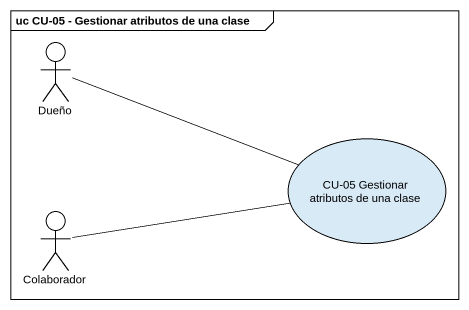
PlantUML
@startuml
mainframe uc CU-05 - Gestionar atributos de una clase
actor Dueño
usecase "CU-05 Gestionar atributos de una clase" as CU_05_Gestionar_atributos
actor Colaborador
Dueño -right- CU_05_Gestionar_atributos
Colaborador -right- CU_05_Gestionar_atributos
@enduml
